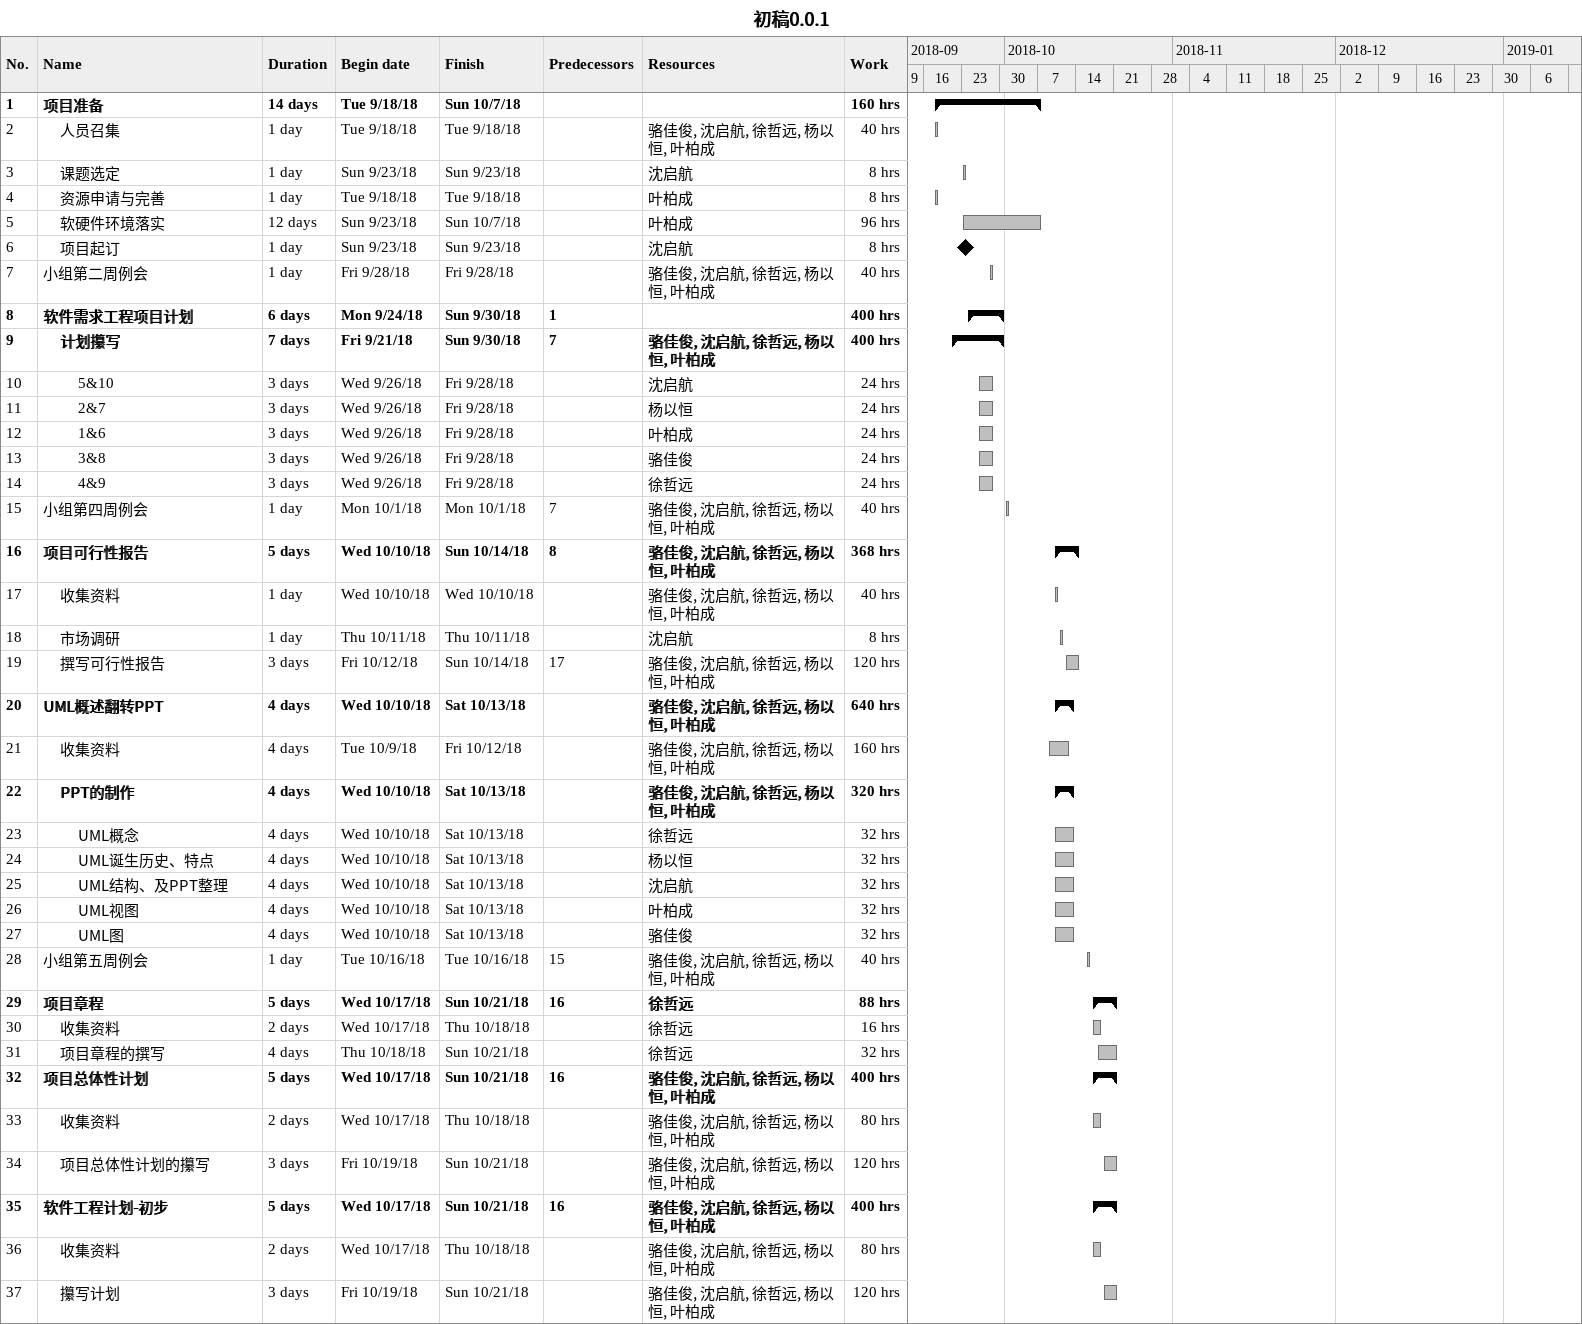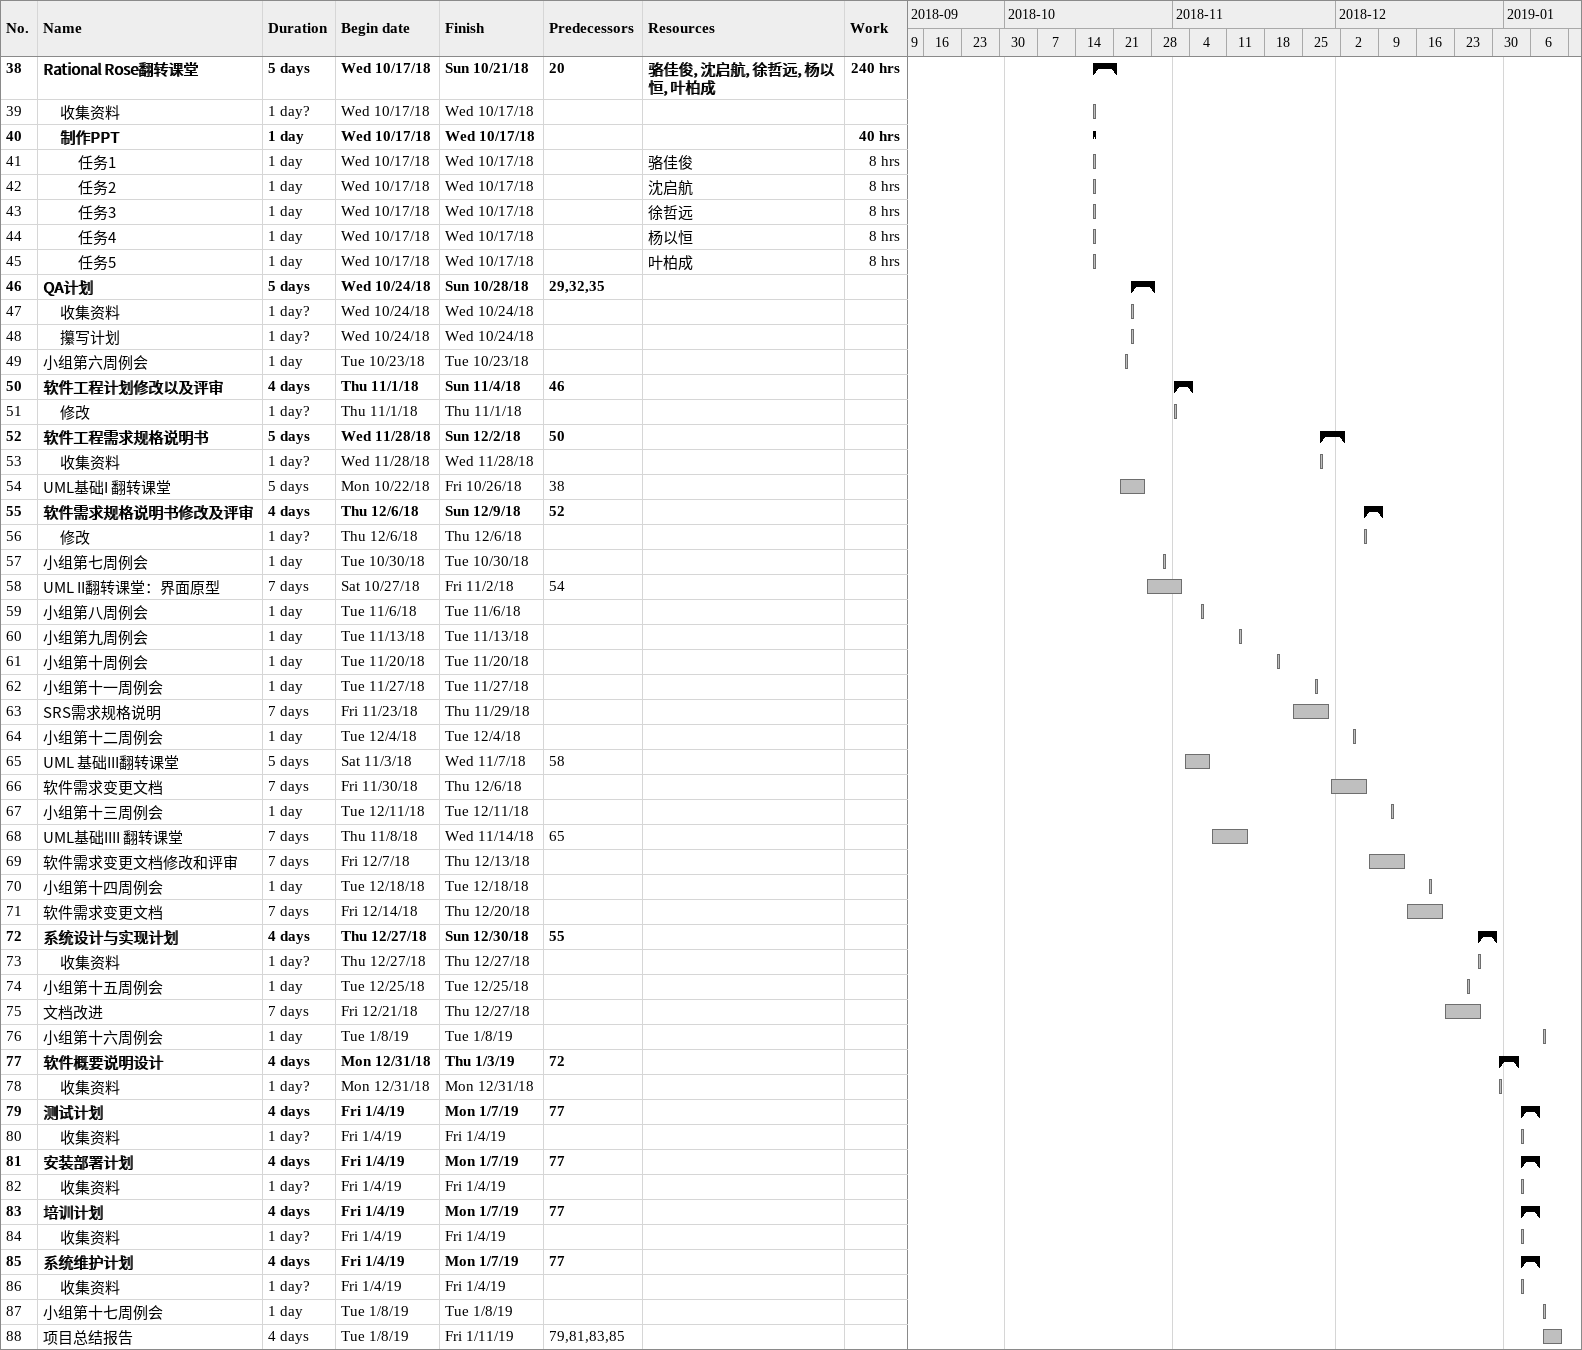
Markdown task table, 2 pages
初稿0.0.1

| ID | Level | Task | Duration | Start | Finish | Predecessors | Resources | Work (h) |
|---|---|---|---|---|---|---|---|---|
| 1 | 1 | **项目准备** | 14d | 2018-09-18 | 2018-10-07 |  |  | 160 |
| 2 | 2 | 人员召集 | 1d | 2018-09-18 | 2018-09-18 |  | 骆佳俊, 沈启航, 徐哲远, 杨以恒, 叶柏成 | 40 |
| 3 | 2 | 课题选定 | 1d | 2018-09-23 | 2018-09-23 |  | 沈启航 | 8 |
| 4 | 2 | 资源申请与完善 | 1d | 2018-09-18 | 2018-09-18 |  | 叶柏成 | 8 |
| 5 | 2 | 软硬件环境落实 | 12d | 2018-09-23 | 2018-10-07 |  | 叶柏成 | 96 |
| 6 | 2 | 项目起订 | 1d | 2018-09-23 | 2018-09-23 |  | 沈启航 | 8 |
| 7 | 1 | 小组第二周例会 | 1d | 2018-09-28 | 2018-09-28 |  | 骆佳俊, 沈启航, 徐哲远, 杨以恒, 叶柏成 | 40 |
| 8 | 1 | **软件需求工程项目计划** | 6d | 2018-09-24 | 2018-09-30 | 1 |  | 400 |
| 9 | 2 | **计划攥写** | 7d | 2018-09-21 | 2018-09-30 | 7 | 骆佳俊, 沈启航, 徐哲远, 杨以恒, 叶柏成 | 400 |
| 10 | 3 | 5&10 | 3d | 2018-09-26 | 2018-09-28 |  | 沈启航 | 24 |
| 11 | 3 | 2&7 | 3d | 2018-09-26 | 2018-09-28 |  | 杨以恒 | 24 |
| 12 | 3 | 1&6 | 3d | 2018-09-26 | 2018-09-28 |  | 叶柏成 | 24 |
| 13 | 3 | 3&8 | 3d | 2018-09-26 | 2018-09-28 |  | 骆佳俊 | 24 |
| 14 | 3 | 4&9 | 3d | 2018-09-26 | 2018-09-28 |  | 徐哲远 | 24 |
| 15 | 1 | 小组第四周例会 | 1d | 2018-10-01 | 2018-10-01 | 7 | 骆佳俊, 沈启航, 徐哲远, 杨以恒, 叶柏成 | 40 |
| 16 | 1 | **项目可行性报告** | 5d | 2018-10-10 | 2018-10-14 | 8 | 骆佳俊, 沈启航, 徐哲远, 杨以恒, 叶柏成 | 368 |
| 17 | 2 | 收集资料 | 1d | 2018-10-10 | 2018-10-10 |  | 骆佳俊, 沈启航, 徐哲远, 杨以恒, 叶柏成 | 40 |
| 18 | 2 | 市场调研 | 1d | 2018-10-11 | 2018-10-11 |  | 沈启航 | 8 |
| 19 | 2 | 撰写可行性报告 | 3d | 2018-10-12 | 2018-10-14 | 17 | 骆佳俊, 沈启航, 徐哲远, 杨以恒, 叶柏成 | 120 |
| 20 | 1 | **UML概述翻转PPT** | 4d | 2018-10-10 | 2018-10-13 |  | 骆佳俊, 沈启航, 徐哲远, 杨以恒, 叶柏成 | 640 |
| 21 | 2 | 收集资料 | 4d | 2018-10-09 | 2018-10-12 |  | 骆佳俊, 沈启航, 徐哲远, 杨以恒, 叶柏成 | 160 |
| 22 | 2 | **PPT的制作** | 4d | 2018-10-10 | 2018-10-13 |  | 骆佳俊, 沈启航, 徐哲远, 杨以恒, 叶柏成 | 320 |
| 23 | 3 | UML概念 | 4d | 2018-10-10 | 2018-10-13 |  | 徐哲远 | 32 |
| 24 | 3 | UML诞生历史、特点 | 4d | 2018-10-10 | 2018-10-13 |  | 杨以恒 | 32 |
| 25 | 3 | UML结构、及PPT整理 | 4d | 2018-10-10 | 2018-10-13 |  | 沈启航 | 32 |
| 26 | 3 | UML视图 | 4d | 2018-10-10 | 2018-10-13 |  | 叶柏成 | 32 |
| 27 | 3 | UML图 | 4d | 2018-10-10 | 2018-10-13 |  | 骆佳俊 | 32 |
| 28 | 1 | 小组第五周例会 | 1d | 2018-10-16 | 2018-10-16 | 15 | 骆佳俊, 沈启航, 徐哲远, 杨以恒, 叶柏成 | 40 |
| 29 | 1 | **项目章程** | 5d | 2018-10-17 | 2018-10-21 | 16 | 徐哲远 | 88 |
| 30 | 2 | 收集资料 | 2d | 2018-10-17 | 2018-10-18 |  | 徐哲远 | 16 |
| 31 | 2 | 项目章程的撰写 | 4d | 2018-10-18 | 2018-10-21 |  | 徐哲远 | 32 |
| 32 | 1 | **项目总体性计划** | 5d | 2018-10-17 | 2018-10-21 | 16 | 骆佳俊, 沈启航, 徐哲远, 杨以恒, 叶柏成 | 400 |
| 33 | 2 | 收集资料 | 2d | 2018-10-17 | 2018-10-18 |  | 骆佳俊, 沈启航, 徐哲远, 杨以恒, 叶柏成 | 80 |
| 34 | 2 | 项目总体性计划的攥写 | 3d | 2018-10-19 | 2018-10-21 |  | 骆佳俊, 沈启航, 徐哲远, 杨以恒, 叶柏成 | 120 |
| 35 | 1 | **软件工程计划-初步** | 5d | 2018-10-17 | 2018-10-21 | 16 | 骆佳俊, 沈启航, 徐哲远, 杨以恒, 叶柏成 | 400 |
| 36 | 2 | 收集资料 | 2d | 2018-10-17 | 2018-10-18 |  | 骆佳俊, 沈启航, 徐哲远, 杨以恒, 叶柏成 | 80 |
| 37 | 2 | 攥写计划 | 3d | 2018-10-19 | 2018-10-21 |  | 骆佳俊, 沈启航, 徐哲远, 杨以恒, 叶柏成 | 120 |
| 38 | 1 | **Rational Rose翻转课堂** | 5d | 2018-10-17 | 2018-10-21 | 20 | 骆佳俊, 沈启航, 徐哲远, 杨以恒, 叶柏成 | 240 |
| 39 | 2 | 收集资料 | 1d? | 2018-10-17 | 2018-10-17 |  |  |  |
| 40 | 2 | **制作PPT** | 1d | 2018-10-17 | 2018-10-17 |  |  | 40 |
| 41 | 3 | 任务1 | 1d | 2018-10-17 | 2018-10-17 |  | 骆佳俊 | 8 |
| 42 | 3 | 任务2 | 1d | 2018-10-17 | 2018-10-17 |  | 沈启航 | 8 |
| 43 | 3 | 任务3 | 1d | 2018-10-17 | 2018-10-17 |  | 徐哲远 | 8 |
| 44 | 3 | 任务4 | 1d | 2018-10-17 | 2018-10-17 |  | 杨以恒 | 8 |
| 45 | 3 | 任务5 | 1d | 2018-10-17 | 2018-10-17 |  | 叶柏成 | 8 |
| 46 | 1 | **QA计划** | 5d | 2018-10-24 | 2018-10-28 | 29, 32, 35 |  |  |
| 47 | 2 | 收集资料 | 1d? | 2018-10-24 | 2018-10-24 |  |  |  |
| 48 | 2 | 攥写计划 | 1d? | 2018-10-24 | 2018-10-24 |  |  |  |
| 49 | 1 | 小组第六周例会 | 1d | 2018-10-23 | 2018-10-23 |  |  |  |
| 50 | 1 | **软件工程计划修改以及评审** | 4d | 2018-11-01 | 2018-11-04 | 46 |  |  |
| 51 | 2 | 修改 | 1d? | 2018-11-01 | 2018-11-01 |  |  |  |
| 52 | 1 | **软件工程需求规格说明书** | 5d | 2018-11-28 | 2018-12-02 | 50 |  |  |
| 53 | 2 | 收集资料 | 1d? | 2018-11-28 | 2018-11-28 |  |  |  |
| 54 | 1 | UML基础I 翻转课堂 | 5d | 2018-10-22 | 2018-10-26 | 38 |  |  |
| 55 | 1 | **软件需求规格说明书修改及评审** | 4d | 2018-12-06 | 2018-12-09 | 52 |  |  |
| 56 | 2 | 修改 | 1d? | 2018-12-06 | 2018-12-06 |  |  |  |
| 57 | 1 | 小组第七周例会 | 1d | 2018-10-30 | 2018-10-30 |  |  |  |
| 58 | 1 | UML II翻转课堂：界面原型 | 7d | 2018-10-27 | 2018-11-02 | 54 |  |  |
| 59 | 1 | 小组第八周例会 | 1d | 2018-11-06 | 2018-11-06 |  |  |  |
| 60 | 1 | 小组第九周例会 | 1d | 2018-11-13 | 2018-11-13 |  |  |  |
| 61 | 1 | 小组第十周例会 | 1d | 2018-11-20 | 2018-11-20 |  |  |  |
| 62 | 1 | 小组第十一周例会 | 1d | 2018-11-27 | 2018-11-27 |  |  |  |
| 63 | 1 | SRS需求规格说明 | 7d | 2018-11-23 | 2018-11-29 |  |  |  |
| 64 | 1 | 小组第十二周例会 | 1d | 2018-12-04 | 2018-12-04 |  |  |  |
| 65 | 1 | UML 基础III翻转课堂 | 5d | 2018-11-03 | 2018-11-07 | 58 |  |  |
| 66 | 1 | 软件需求变更文档 | 7d | 2018-11-30 | 2018-12-06 |  |  |  |
| 67 | 1 | 小组第十三周例会 | 1d | 2018-12-11 | 2018-12-11 |  |  |  |
| 68 | 1 | UML基础IIII 翻转课堂 | 7d | 2018-11-08 | 2018-11-14 | 65 |  |  |
| 69 | 1 | 软件需求变更文档修改和评审 | 7d | 2018-12-07 | 2018-12-13 |  |  |  |
| 70 | 1 | 小组第十四周例会 | 1d | 2018-12-18 | 2018-12-18 |  |  |  |
| 71 | 1 | 软件需求变更文档 | 7d | 2018-12-14 | 2018-12-20 |  |  |  |
| 72 | 1 | **系统设计与实现计划** | 4d | 2018-12-27 | 2018-12-30 | 55 |  |  |
| 73 | 2 | 收集资料 | 1d? | 2018-12-27 | 2018-12-27 |  |  |  |
| 74 | 1 | 小组第十五周例会 | 1d | 2018-12-25 | 2018-12-25 |  |  |  |
| 75 | 1 | 文档改进 | 7d | 2018-12-21 | 2018-12-27 |  |  |  |
| 76 | 1 | 小组第十六周例会 | 1d | 2019-01-08 | 2019-01-08 |  |  |  |
| 77 | 1 | **软件概要说明设计** | 4d | 2018-12-31 | 2019-01-03 | 72 |  |  |
| 78 | 2 | 收集资料 | 1d? | 2018-12-31 | 2018-12-31 |  |  |  |
| 79 | 1 | **测试计划** | 4d | 2019-01-04 | 2019-01-07 | 77 |  |  |
| 80 | 2 | 收集资料 | 1d? | 2019-01-04 | 2019-01-04 |  |  |  |
| 81 | 1 | **安装部署计划** | 4d | 2019-01-04 | 2019-01-07 | 77 |  |  |
| 82 | 2 | 收集资料 | 1d? | 2019-01-04 | 2019-01-04 |  |  |  |
| 83 | 1 | **培训计划** | 4d | 2019-01-04 | 2019-01-07 | 77 |  |  |
| 84 | 2 | 收集资料 | 1d? | 2019-01-04 | 2019-01-04 |  |  |  |
| 85 | 1 | **系统维护计划** | 4d | 2019-01-04 | 2019-01-07 | 77 |  |  |
| 86 | 2 | 收集资料 | 1d? | 2019-01-04 | 2019-01-04 |  |  |  |
| 87 | 1 | 小组第十七周例会 | 1d | 2019-01-08 | 2019-01-08 |  |  |  |
| 88 | 1 | 项目总结报告 | 4d | 2019-01-08 | 2019-01-11 | 79, 81, 83, 85 |  |  |
